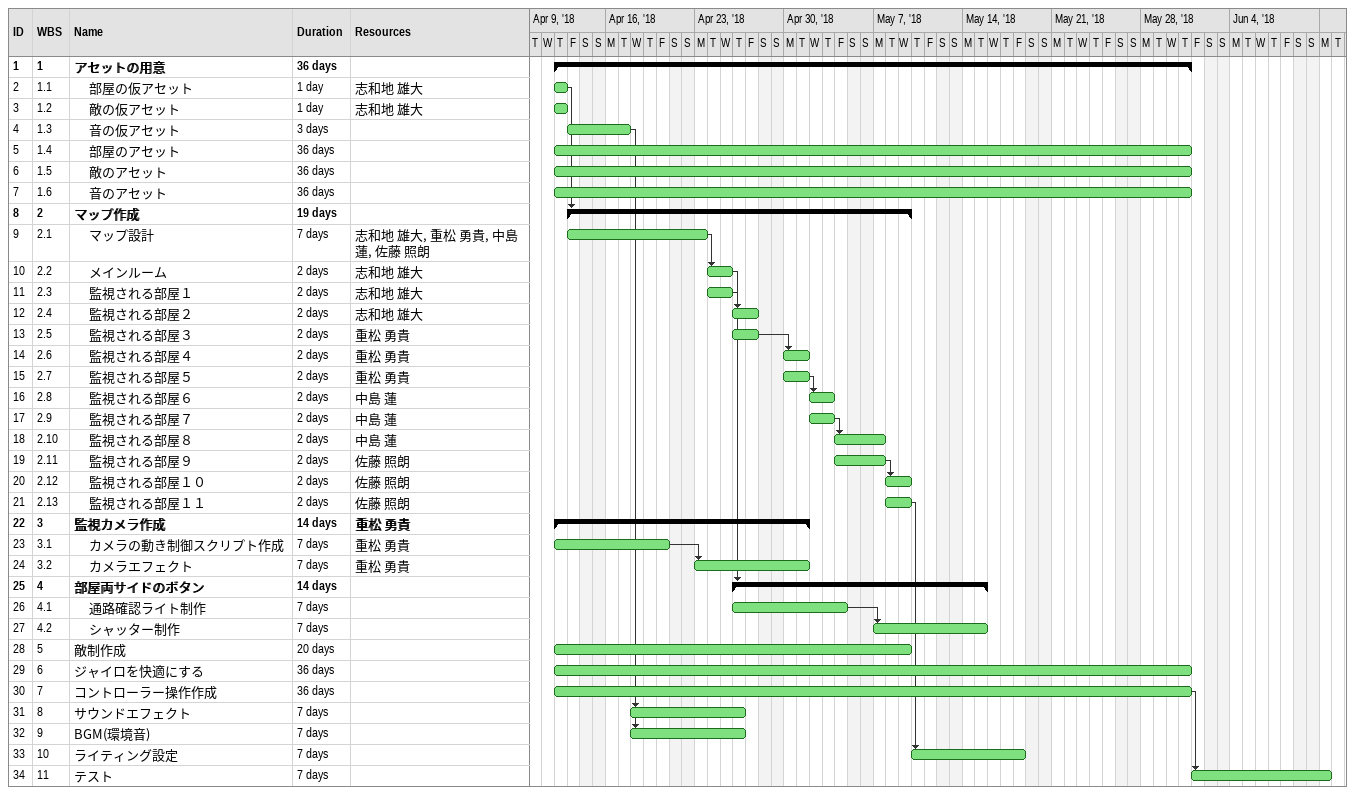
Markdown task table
| ID | WBS | Task | Duration | Start | Finish | Predecessors | Resources |
|---|---|---|---|---|---|---|---|
| 1 | 1 | **アセットの用意** | 36d | 2018-04-12 | 2018-05-31 |  |  |
| 2 | 1.1 | 部屋の仮アセット | 1d | 2018-04-12 | 2018-04-12 |  | 志和地 雄大 |
| 3 | 1.2 | 敵の仮アセット | 1d | 2018-04-12 | 2018-04-12 |  | 志和地 雄大 |
| 4 | 1.3 | 音の仮アセット | 3d | 2018-04-13 | 2018-04-17 |  |  |
| 5 | 1.4 | 部屋のアセット | 36d | 2018-04-12 | 2018-05-31 |  |  |
| 6 | 1.5 | 敵のアセット | 36d | 2018-04-12 | 2018-05-31 |  |  |
| 7 | 1.6 | 音のアセット | 36d | 2018-04-12 | 2018-05-31 |  |  |
| 8 | 2 | **マップ作成** | 19d | 2018-04-13 | 2018-05-09 | 2 |  |
| 9 | 2.1 | マップ設計 | 7d | 2018-04-13 | 2018-04-23 |  | 志和地 雄大, 重松 勇貴, 中島 蓮, 佐藤 照朗 |
| 10 | 2.2 | メインルーム | 2d | 2018-04-24 | 2018-04-25 | 9 | 志和地 雄大 |
| 11 | 2.3 | 監視される部屋１ | 2d | 2018-04-24 | 2018-04-25 |  | 志和地 雄大 |
| 12 | 2.4 | 監視される部屋２ | 2d | 2018-04-26 | 2018-04-27 | 11 | 志和地 雄大 |
| 13 | 2.5 | 監視される部屋３ | 2d | 2018-04-26 | 2018-04-27 |  | 重松 勇貴 |
| 14 | 2.6 | 監視される部屋４ | 2d | 2018-04-30 | 2018-05-01 | 13 | 重松 勇貴 |
| 15 | 2.7 | 監視される部屋５ | 2d | 2018-04-30 | 2018-05-01 |  | 重松 勇貴 |
| 16 | 2.8 | 監視される部屋６ | 2d | 2018-05-02 | 2018-05-03 | 15 | 中島 蓮 |
| 17 | 2.9 | 監視される部屋７ | 2d | 2018-05-02 | 2018-05-03 |  | 中島 蓮 |
| 18 | 2.10 | 監視される部屋８ | 2d | 2018-05-04 | 2018-05-07 | 17 | 中島 蓮 |
| 19 | 2.11 | 監視される部屋９ | 2d | 2018-05-04 | 2018-05-07 |  | 佐藤 照朗 |
| 20 | 2.12 | 監視される部屋１０ | 2d | 2018-05-08 | 2018-05-09 | 19 | 佐藤 照朗 |
| 21 | 2.13 | 監視される部屋１１ | 2d | 2018-05-08 | 2018-05-09 |  | 佐藤 照朗 |
| 22 | 3 | **監視カメラ作成** | 14d | 2018-04-12 | 2018-05-01 |  | 重松 勇貴 |
| 23 | 3.1 | カメラの動き制御スクリプト作成 | 7d | 2018-04-12 | 2018-04-20 |  | 重松 勇貴 |
| 24 | 3.2 | カメラエフェクト | 7d | 2018-04-23 | 2018-05-01 | 23 | 重松 勇貴 |
| 25 | 4 | **部屋両サイドのボタン** | 14d | 2018-04-26 | 2018-05-15 | 10 |  |
| 26 | 4.1 | 通路確認ライト制作 | 7d | 2018-04-26 | 2018-05-04 |  |  |
| 27 | 4.2 | シャッター制作 | 7d | 2018-05-07 | 2018-05-15 | 26 |  |
| 28 | 5 | 敵制作成 | 20d | 2018-04-12 | 2018-05-09 |  |  |
| 29 | 6 | ジャイロを快適にする | 36d | 2018-04-12 | 2018-05-31 |  |  |
| 30 | 7 | コントローラー操作作成 | 36d | 2018-04-12 | 2018-05-31 |  |  |
| 31 | 8 | サウンドエフェクト | 7d | 2018-04-18 | 2018-04-26 | 4 |  |
| 32 | 9 | BGM(環境音) | 7d | 2018-04-18 | 2018-04-26 | 4 |  |
| 33 | 10 | ライティング設定 | 7d | 2018-05-10 | 2018-05-18 | 21 |  |
| 34 | 11 | テスト | 7d | 2018-06-01 | 2018-06-11 | 30 |  |
